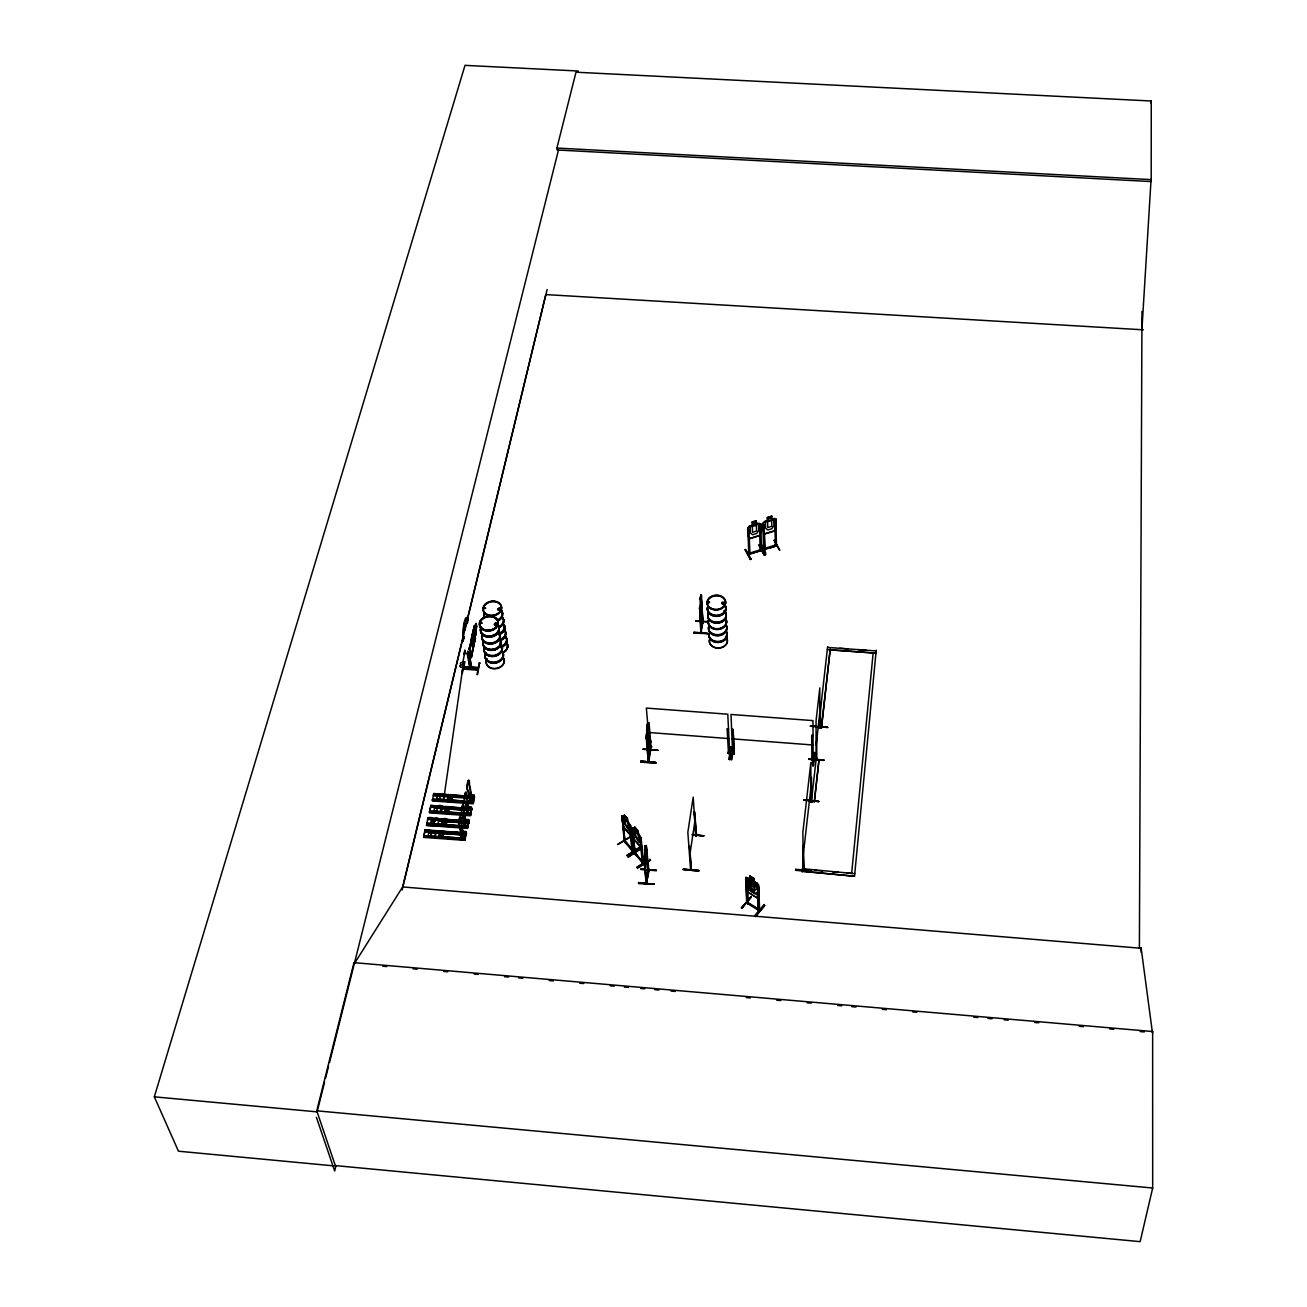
<?xml version="1.0" encoding="UTF-8"?>
<svg xmlns="http://www.w3.org/2000/svg" width="1307" height="1307" viewBox="0 0 1307 1307"><rect width="100%" height="100%" fill="white"/><g stroke="black" fill="none" stroke-linecap="round" stroke-linejoin="round"><path stroke-width="1.5" d="M433.695 794.901L472.235 797.891L469.474 784.576A5.179 0.997 -85.3 0 0 468.658 780.377A5.179 0.997 -85.3 0 0 467.383 786.34A5.179 0.997 -85.3 0 0 468.2 790.539L470.602 801.011L467.89 790.506A5.179 0.997 -85.3 0 1 467.056 786.324A5.179 0.997 -85.3 0 1 468.347 780.361A5.179 0.997 -85.3 0 1 469.164 784.559L470.896 795.048M473.118 795.979L473.967 798.561L473.477 795.996L472.856 797.956L472.366 796.927M473.477 795.996L473.559 800.488L472.693 796.96L472.137 797.874M638.568 882.617L654.235 884.251L638.519 883.63L638.584 882.486M655.885 763.255L640.887 762.079L640.936 761.017M640.871 762.177L655.983 762.585L640.936 761.05L655.951 762.7M1151.206 179.631L1151.255 100.998L575.995 72.212L556.896 148.067L557.109 149.978L1150.944 181.559L1151.206 179.631L556.896 148.067M468.461 823.051L467.596 820.469L467.677 824.978L467.743 821.776M827.38 649.644L875.984 653.157M819.799 727.051C847.54 728.44 792.483 724.633 816.271 726.741M827.625 647.422L876.196 650.935M648.223 869.612C647.341 875.445 650.625 864.581 646.164 883.581L643.992 858.944L647.047 882.241L646.197 882.372L643.992 858.944M646.41 882.094L648.027 871.181M654.203 884.284L638.617 882.928L654.235 884.251M700.307 614.584L700.813 616.61L702.055 603.654M1141.975 311.425L1139.394 948.114L1141.174 948.278L1152.415 1032.628L1152.643 1031.533L353.968 962.638L316.768 1110.819L335.474 1166.04L178.455 1151.206L154.324 1096.834L465.014 65.35L578.298 71.019M1141.158 952.346L1141.174 948.081L1139.394 947.934M465.782 834.993L465.259 832.461L464.475 834.405L465.357 836.97L464.622 833.441L462.956 833.915L460.865 821.025A5.244 1.013 -85.1 0 0 460.015 816.859A5.244 1.013 -85.1 0 0 458.692 822.969A5.244 1.013 -85.1 0 0 459.541 827.135L462.041 837.493L462.809 833.425M693.854 633.176L708.329 633.601L693.919 632.082L693.854 633.192M693.919 632.588L708.296 633.552M465.733 821.237L464.737 825.518L462.286 815.127A5.228 1.013 -85.2 0 1 461.436 810.944A5.228 1.013 -85.2 0 1 462.743 804.883A5.228 1.013 -85.2 0 1 463.577 809.066C466.583 826.138 464.606 820.437 467.334 822.397M467.726 822.397L468.037 821.727M468.805 808.723L466.762 796.518A5.195 0.997 -85.3 0 0 465.929 792.336A5.195 0.997 -85.3 0 0 464.638 798.332A5.195 0.997 -85.3 0 0 465.472 802.514L467.906 812.97C468.805 806.043 469.115 811.01 466.436 796.502A5.195 0.997 -85.3 0 0 465.619 792.303A5.195 0.997 -85.3 0 0 464.328 798.316A5.195 0.997 -85.3 0 0 465.161 802.498L467.579 812.938L468.184 810.111M470.422 807.906L470.879 812.431L470.161 809L469.442 809.817L468.69 808.804M473.444 797.842L472.954 796.813L473.052 797.662M462.907 834.421L462.956 834.144M468.184 809L468.135 809.229M808.87 759.367L823.982 760.445M851.723 872.684L873.158 652.945M467.759 652.52L469.997 666.047M464.753 833.311L464.737 834.274M465.08 834.225L465.504 833.703M465.259 834.438L465.21 833.311M469.164 821.025L468.772 822.495M470.651 810.046L470.226 808.772L470.569 809.932M470.994 797.727L471.386 796.862L470.602 801.011M471.026 809.164L470.095 809.899L470.781 807.938M471.272 797.188L471.272 796.731M471.794 809.425L450.376 807.938M469.948 795.359L474.196 795.162L474.261 798.152L452.108 795.832M854.517 876.245L802.171 871.279L854.517 876.245L876.229 650.183M854.762 873.664L802.465 868.698L802.171 871.998M464.018 653.892L464.835 653.941M648.697 731.757L647.929 739.909L647.096 730.956M646.687 853.014L645.887 861.591L645.005 852.883L644.188 858.356L646.916 883.369M795.702 869.384L811.386 870.462M701.761 603.18L701.058 610.892L700.454 598.573M471.386 657.503L470.487 656.588L470.781 657.519L475.356 637.832L471.386 657.503L475.356 637.832M423.893 836.431L464.998 839.748L423.631 836.251L425.085 829.814L460.603 832.526M423.991 836.006L465.406 838.212M425.02 831.334L425.085 829.814M426.539 825.403L467.841 827.364L467.628 828.393L426.523 825.452L427.928 817.921C438.188 814.065 426.164 834.993 432.078 818.215M426.801 824.211L427.03 823.198L464.067 826.122M468.723 822.381L427.863 819.309L427.683 820.175M429.84 811.533L430.019 810.716L429.513 812.889L470.471 815.78L471.517 807.072L467.367 806.778L471.419 807.579L471.566 810.079M430.624 807.791L431.13 805.569L467.971 808.445M474.49 796.682L473.15 803.821L432.356 800.962L433.744 793.529L470.585 796.306M463.724 801.91L432.323 799.819L473.33 803.004L432.421 800.358L432.666 798.904L463.887 801.093M433.744 793.529L433.467 795.898L470.161 798.332M433.777 794.542L433.957 793.741M465.161 839.339L464.949 840.368L423.664 837.411L425.314 829.961L431.032 830.778M465.292 838.359L465.243 838.963M428.729 832.51L466.011 835.157L466.485 832.902L464.949 839.519C466.093 836.366 458.708 835.843 460.75 839.208L461.812 831.252L466.011 831.546L466.305 833.065L425.151 830.288M467.939 827.004L467.955 826.53M439.364 821.139L468.707 823.214L469.001 821.842M429.578 812.202L470.52 815.176L470.945 813.542L429.823 810.814M450.311 808.167L471.729 809.719L471.549 810.536M473.363 802.825L473.461 801.763M473.477 801.992L467.808 801.191M474.229 798.626L474.229 797.923M465.227 833.67L465.145 833.376M648.991 759.922L648.746 762.063L646.328 736.004L647.471 723.947L650.51 751.166L650.118 748.911M647.39 725.369L647.063 728.783L648.19 724.356L646.295 736.102M647.177 857.376L647.128 852.997L645.495 867.636L644.384 858.258L646.164 845.711L645.511 848.782L645.233 845.613L645.527 848.537M702.349 622.965L701.565 595.453L699.784 606.562L701.385 633.094L701.614 632M468.331 809.85L468.363 809.49M500.336 643.779L500.009 642.913M683.153 869.253L698.739 870.429L698.722 871.279L683.153 869.204L698.739 870.446M683.185 869.71L698.755 870.838M1141.91 329.74L1150.944 181.559M495.239 624.664L496.48 624.583L496.056 623.276M496.399 624.648L496.611 623.602M497.036 623.962L496.823 624.877M498.147 608.882L499.029 609.961M498.294 609.389L498.359 608.507M499.928 609.193L498.882 608.654M500.124 608.817L499.682 609.797M500.418 608.719L500.271 609.895M494.683 623.847L495.337 624.893M494.83 624.37L494.994 623.521M484.096 608.016L484.603 607.559M485.207 607.82L485.616 608.294M480.47 623.292L481.956 622.785L480.617 623.602M480.764 622.9L481.94 623.292M465.063 834.552L464.769 833.441M474.474 797.613L452.059 795.963M827.609 727.558L819.734 726.186L820.388 726.757M816.712 734.991L816.793 759.612L816.254 758.272M820.355 702.937L820.535 727.166M816.859 758.959L816.091 759.53L816.826 758.158M816.058 759.89L816.074 720.598L819.816 687.907L819.701 727.623L820.437 727.117M812.693 726.104L816.434 726.414M640.969 761.54L655.983 762.585M803.723 800.243L819.032 801.599L803.789 799.77M811.68 802.204L811.614 800.325M811.663 735.416L813.052 735.514L811.663 735.416L811.908 759.988C812.905 755.152 813.444 763.239 811.647 758.55M803.936 870.07L803.152 845.547L803.821 870.348M803.576 846.789L803.707 845.58M811.598 758.975L813.068 759.988L813.019 758.583M811.484 777.387L811.598 802.204M812.644 765.918C818.525 736.364 809.392 764.268 813.493 765.967L814.784 753.633L813.951 753.11M803.217 870.021L804.05 868.077L803.282 869.318M803.282 870.168L803.152 845.547M803.838 870.201L804.001 868.207M803.282 870.299L802.874 832.2L810.846 762.569L810.961 802.416L811.598 801.354M811.565 802.302L811.68 800.472M816.156 745.006L819.848 712.446M821.433 728.015L830.223 649.089L821.433 728.015L818.525 727.803L819.195 721.039M820.11 713.034L827.641 646.671M816.205 759.514L818.999 760.119L814.343 801.73L811.369 801.501L816.172 759.024M814.343 801.73L818.999 759.383M803.135 856.003L811.01 786.765M466.06 834.552L434.921 831.53M434.953 831.056L466.354 833.18M468.723 823.165L439.413 821.008M470.667 814.915C471.827 812.66 464.426 810.814 466.305 814.653L467.318 809.899M471.827 808.837L468.886 808.592M473.444 802.547L467.628 802.057M471.206 796.731L471.255 797.678M424.84 832.085L466.223 834.144L444.641 832.608M426.572 824.848L464.001 826.841M427.928 817.921L468.821 821.335L467.677 826.743L463.511 826.449L463.266 825.223L467.432 825.534L467.677 826.743M427.944 819.015L428.141 818.068L469.148 821.106L467.645 827.543L426.719 824.619M477.823 670.115L463.413 669.151M477.921 669.592L463.462 668.155M468.249 652.765L468.167 653.663L467.873 651.343L470.259 668.988L467.873 651.343M692.22 835.01L703.918 835.908L692.334 834.536M1150.993 102.943L1151.255 100.998M733.505 747.457L731.871 759.694L731.021 759.645L732.672 747.375M731.054 759.596L733.145 748.748M811.761 759.857L813.117 759.955L812.97 720.614L730.989 714.455L732.688 753.845L734.387 753.469M733.015 729.878L731.708 729.355L733.08 729.437L734.191 753.404M732.77 752.407C731.708 753.845 734.583 755.005 734.354 752.848M696.484 834.618L695.732 835.957L693.2 797.139L687.841 832.298L690.602 870.233L691.436 868.894M690.586 869.286L690.537 869.384M691.354 870.184L689.492 846.871M695.945 835.287L695.879 834.438M695.847 836.006L694.246 811.778L696.615 835.418M729.633 752.685C728.718 753.42 729.322 750.855 728.473 753.518L727.166 729.012L728.538 729.11L727.166 729.012M729.045 759.481L730.662 746.738L731.528 747.294L729.878 759.547L729.012 758.991L729.878 759.514M729.257 759.432L730.793 747.114M819.048 801.403L803.707 799.982M463.103 665.704L443.432 800.897L444.821 794.607M689.655 856.069L694.916 821.106M470.079 647.488C469.033 647.717 469.719 650.657 469.376 648.06M470.095 648.174L469.965 647.406M470.618 656.604C473.248 657.846 467.334 638.437 470.781 655.706M775.525 546.114L775.018 544.856L776.472 544.464M759.498 910.195L746.951 902.516L745.807 877.324L757.21 883.287L758.599 885.166L759.645 910.26L758.321 908.594L758.093 910.064M757.848 909.002L759.171 910.636L758.648 887.077L757.472 886.358L758.044 910.113M657.927 750.332L642.995 749.254M701.026 630.938L701.075 631.82M702.382 622.05L703.101 621.005L700.895 632.947L702.3 622.083L703.182 622.034L700.879 594.995L700.127 598.688L700.879 594.995M776.276 544.48C777.763 548.123 758.011 549.005 765.036 548.695M748.241 903.3L747.081 880.019L745.921 879.301L746.656 903.088C750.349 904.836 745.219 900.719 746.624 902.892L759.171 910.636M651.392 746.248C653.01 748.454 647.439 747.245 651.245 747.522L651.392 746.248L649.726 746.134M695.847 620.727L708.378 621.626M640.855 869.465L656.49 870.233L640.953 868.975M700.503 599.603L700.862 597.381M699.392 608.441L700.062 607.461L700.764 632.947M701.124 599.325L700.911 608.458L701.467 605.01M700.666 616.594L702.202 607.935M760.674 523.813L761.573 550.508L761.589 549.528L760.429 549.953C758.893 552.224 761.965 547.078 761.099 550.051M648.68 753.175L650.674 740.628M648.795 753.306L650.755 741.118L649.938 741.069L647.962 753.257L648.664 752.816M648.876 735.906L650.183 749.908L648.158 761.997L650.2 749.777M650.674 749.205L648.762 761.932L646.491 736.021M649.693 746.624L651.098 746.166M650.755 750.071L650.004 751.002M645.985 737.965L646.687 736.887L648.109 761.769M647.766 727.002L648.484 725.94L647.586 726.953M649.105 723.081L647.668 723.408L649.105 723.081L651.082 747.571L651.115 746.705M647.52 862.653L648.305 870.446L646.132 883.303M648.876 870.364L646.622 882.78M761.458 550.508L748.323 554.184L749.695 552.796L749.973 554.07L748.944 529.319L747.571 529.351L748.944 529.319M644.498 849.991L645.233 845.613L644.972 852.932L644.678 850.007M645.315 847.083L644.988 850.694L644.874 849.713M644.547 858.977L643.796 860.153M646.312 848.325L645.952 847.083M646.769 738.929L648.844 726.823M647.537 745.791L649.318 732.002L647.749 745.807L647.079 743.944L647.717 745.594M647.063 731.005L647.308 723.947L647.569 727.182M471.5 796.813L471.157 797.94L471.173 797.09M465.259 832.461L464.704 834.536M467.432 822.315L467.955 820.502M466.142 833.262L466.011 831.546M464.998 836.937L464.9 832.428M467.432 825.534L467.645 827.543M467.677 824.978L467.596 820.469M468.69 819.62L464.41 819.816L468.69 819.62L468.821 821.335M470.52 812.415L470.928 810.471M470.014 797.973L469.017 802.694C466.991 799.329 474.327 799.851 473.167 802.988M473.199 800.472L473.608 798.544M471.566 796.682L474.327 796.878L474.196 795.162M463.266 825.223L463.462 827.233L464.524 819.326M463.511 826.449L464.41 819.816M472.971 800.979L473.199 802.188L469.05 801.91L469.817 798.365M470.291 800.995L470.879 798.185M446.88 819.277C441.047 836.055 452.957 815.111 442.714 818.983L441.374 825.681L442.714 818.983M444.249 812.807L445.638 806.468L449.788 806.762L448.399 813.101M434.855 818.411C432.927 835.728 431.637 812.872 439.087 819.015M441.962 806.19C436.13 822.838 448.023 802.057 437.812 805.896L436.407 812.235M439.021 818.705L437.6 825.109M477.006 674.575L479.408 662.665M477.545 674.608L479.571 663.057M470.651 814.964L429.546 812.055L430.918 805.422L435.051 805.716L433.63 812.039M469.066 652.912L471.402 668.906L470.03 668.841L467.171 653.598L468.772 653.696L471.419 669.021L468.723 653.712M429.546 812.055L430.918 805.422M471.288 656.735L471.353 655.411M464.491 653.239C465.194 644.988 464.508 658.238 464.099 653.206M464.344 654.611L464.737 650.347M462.629 663.678L465.145 650.38M464.933 661.652L462.27 673.53M464.279 662.045L461.616 673.562M467.449 652.307L467.203 653.843L468.87 653.712M467.775 653.631L468.282 651.36M469.164 649.285L473.918 629.68L469.916 649.383M469.311 649.383L473.428 629.647M469.817 648.599L473.918 629.68M468.461 652.389L468.527 653.941M1152.643 1031.533L1152.676 1188.014L1140.145 1241.65L335.327 1165.599M473.591 644.286L476.287 632.114L472.579 647.014M472.023 635.463L474.555 625.35L472.186 635.48M475.225 627.278C477.741 616.381 475.977 639.989 473.216 641.296L473.167 633.993L476.271 623.57M475.732 630.088L476.81 626.363M335.964 1165.664L334.69 1171.023L316.425 1117.387M353.968 962.638L354.295 963.749L402.654 886.93L545.738 294.581L1143.347 329.821M402.148 889.953L463.397 636.313M464.835 630.366L547.143 289.533M324.544 1082.245L317.111 1111.865L154.324 1096.834M325.541 1078.291L328.514 1066.447M329.511 1062.493L558.465 150.06M656.375 870.772L640.789 869.22M657.944 750.136L643.011 749.025M695.765 621.168L708.296 622.034M643.011 861.64C642.685 861.901 643.779 863.78 642.864 862.457L640.446 839.029L643.109 863.747L643.714 862.587M642.407 862.783L639.597 836.251L637.653 830.713L634.826 827.168L637.8 830.615L638.094 833.556L641.182 838.065L641.214 847.769L634.303 839.682L632.996 835.614L634.45 839.584L641.214 847.769M634.32 852.474L643.681 863.404L641.083 837.983M630.889 835.679L624.174 827.56L622.72 823.59L624.027 827.658L630.889 835.679L631.526 833.637M631.036 835.598L630.546 825.942L633.552 851.38L632.196 850.824M632.604 849.55L633.454 850.53M633.34 850.432L625.596 841.61M633.438 851.282L624.223 840.597M634.418 852.572L635.316 853.634L634.777 852.197M724.47 602.837L722.706 604.422L722.608 602.462M722.902 603.703L722.297 602.805M624.305 841.496L622.132 817.643L625.203 842.492L624.746 840.319M648.305 870.446L648.811 869.694M648.713 870.854L648.664 870.723M709.489 602.56L708.77 601.694L708.508 602.592M648.027 760.903L648.975 760.707M708.002 602.347L708.541 601.677L708.688 602.658M708.427 602.935L709.489 602.086L708.296 601.873M641.133 847.589L641.737 845.825M803.315 868.256L803.315 869.106M466.289 833.899L436.848 831.807M466.011 835.157L428.761 832.363M430.657 806.958L471.713 809.801M472.562 647.21L473.755 644.302M645.691 848.782L646.148 847.573L648.631 871.818M760.919 532.031L759.579 535.445L749.614 538.549M496.578 624.207L495.369 623.423M776.113 527.293L774.757 530.707L764.824 533.795M498.228 608.686L499.258 609.944L499.699 608.392M499.813 608.523L498.375 609.029L498.98 609.634M499.977 609.503L500.532 608.801M494.307 624.125L495.288 624.583M484.472 608.817L485.518 608.18L484.554 607.657M478.264 668.04L463.887 667.027M648.207 870.576L648.125 869.743M467.073 821.548L466.926 822.413L466.844 821.433M464.034 833.49L463.903 834.34L463.871 833.458M775.149 544.872L775.541 546.163L774.61 520.938M776.489 544.888L776.456 545.885L775.933 519.059L764.464 521.607L763.059 523.045M776.505 545.787L763.664 549.822L762.847 524.597L764.04 524.221L764.84 549.528L764.268 531.851M472.595 797.041L472.464 797.891M469.246 808.935L469.115 809.785L469.082 808.919M764.987 548.532L763.647 548.94M749.777 553.269L748.535 553.678M691.403 870.266L689.573 846.266M745.121 549.643L750.267 559.527L750.986 558.792L750.283 559.478M760.249 544.856C761.556 542.095 767.307 554.495 765.396 554.772L761.115 546.489M760.805 544.66L765.461 554.691M632.033 850.628L629.206 824.129L627.638 821.433M634.418 853.308L643.224 863.682M757.472 894.903L758.648 892.91M475.47 631.673L474.327 633.356C477.447 615.728 470.128 643.632 473.918 634.973L473.51 641.214L475.405 631.542M624.092 840.564L625.024 841.528M757.799 898.17L759.073 896.063M746.297 888.597L747.882 892.322L757.913 898.334L759.22 896.161L758.942 888.466L757.537 886.62L758.697 888.531M820.388 727.623L820.388 726.169M646.164 845.874L647.275 853.144M722.542 603.818L722.526 602.674L722.314 603.605M723.915 602.625L723.375 603.834M723.588 604.014L724.111 602.952M500.026 644.335L500.156 643.142M496.921 624.485L495.124 625.105M650.51 750.283L650.445 750.545M757.913 898.334L747.996 892.191L746.542 888.548M745.954 880.885L747.522 880.64L756.655 886.375M734.273 753.959L733.08 729.437M757.864 909.247C760.282 907.042 758.746 912.482 759.285 909.884M764.334 905.032L754.743 915.619L755.479 916.534L764.856 905.359L755.462 916.468M764.138 904.509L754.94 916.142M741.935 908.153L751.329 896.635L741.935 908.153L741.232 907.712L751.345 897.108M747.081 880.019L747.588 903.578C748.47 902.843 746.803 900.588 746.82 902.434M758.779 893.008L757.586 895.05L747.62 888.94L746.036 885.198M754.172 878.598L749.793 876.115L754.172 878.598L754.188 881.637L756.328 883.793L756.524 889.185L754.498 890.181L750.528 887.747L748.307 884.153M758.354 885.231L757.21 883.287M749.189 526.345L747.767 527.799L748.829 554.544L748.29 553.286M747.963 527.897L749.238 526.443M741.837 907.989L751.166 896.945M648.027 724.486L649.252 732.116M749.172 888.842L750.512 889.838M430.722 807.056L446.422 807.938M811.647 759.416L811.974 758.436M722.101 602.739L723.768 602.331M724.127 604.226L724.552 603.099M732.672 752.489L734.338 752.603M732.704 753.355L734.028 752.522M496.431 624.387L495.516 624.615M500.189 609.748L497.902 609.585M649.906 859.156L650.461 860.235L637.604 868.24L637.064 867.178L645.086 862.163L637.081 867.194M650.412 860.12L637.163 867.603M639.629 847.132L626.87 855.562L640.185 848.178L639.695 847.246M639.809 847.704L626.984 855.644L640.136 848.08M640.593 848.619L628.128 856.984M640.969 848.7L628.226 857.163M635.79 853.602L643.24 862.947M630.775 836.741L617.558 844.567L630.382 836.676M641.182 838.065L633.078 827.952L634.99 830.19M640.822 840.27L640.446 839.029M630.431 828.132L630.072 826.923L633.062 851.723L632.882 850.775M634.467 853.618L632.441 829.684L635.398 854.468L635.153 853.52M633.258 830.631L631.984 829.961M745.66 549.43L750.904 558.857M750.822 559.298L745.121 549.659M622.933 818.574L621.675 817.921M624.648 818.117L622.753 815.895L630.775 825.942L627.719 821.45L627.409 818.509L624.468 815.078L624.746 818.329M627.719 821.45L627.311 818.492L624.321 815.16M811.092 801.142L810.846 802.335M650.527 751.035L648.37 723.98M702.431 622.933L703.15 621.887M701.402 632.98L699.98 606.481M776.603 544.888L775.263 545.297M469.393 647.341L470.765 657.421M629.811 829.586L628.602 830.206L624.142 822.969L623.537 817.512L624.893 818.231L624.468 815.078M474.408 625.498L476.254 632.196M756.753 892.616L754.694 893.612L750.708 891.227L748.47 887.649L748.078 878.745L750.169 879.088L750.038 876.18M640.152 841.692L638.927 842.28L634.45 835.026L633.879 829.569L635.251 830.321L634.826 827.168M494.896 623.374L495.974 623.112M498.359 608.409L499.437 608.163M764.301 555.05L758.91 544.823L764.84 554.903L760.511 546.718M779.871 550.165L774.022 540.101L779.201 549.92M749.761 553.09L759.955 549.888L760.462 550.835M764.856 548.352L775.018 545.166M761.475 550.459L748.813 554.495M756.198 521.036L756.361 524.238L758.566 524.597L758.746 530.348L756.655 533.485L752.603 534.743L750.349 532.962L750.153 527.211L752.293 525.496L751.982 522.228C758.272 518.765 754.874 525.365 760.886 523.829L760.984 532.129M767.356 517.588L771.702 516.232L767.356 517.588L767.438 520.692L764.464 521.607M756.394 520.987L751.982 522.228M771.767 519.336L774.577 518.471M759.318 523.208L749.172 526.362L752.146 525.447M760.151 550.868L759.547 526.035L760.56 525.316M764.236 524.564L762.847 524.597M774.79 521.281L775.786 520.562M696.386 835.99L694.785 811.81M722.902 602.772L724.062 603.099M723.768 604.21L722.019 603.703M495.647 623.57L494.879 624.534M747.669 902.794L747.539 903.643M764.677 549.005L764.709 548.139M763.942 549.806L763.402 548.548M812.954 759.138L811.794 759.04M746.101 881L747.588 880.771M759.04 545.215L764.121 555.181M624.681 841.054L632.457 849.681M624.844 841.169L621.838 815.731L622.949 815.96L621.936 815.878M632.898 851.609L624.321 841.447M635.022 853.144L642.717 861.738M475.503 638.666L474.866 637.8M467.498 652.569L469.115 652.667M480.159 663.106L479.293 662.616M478.395 667.583L463.773 666.75L478.182 667.681M477.921 669.527L463.479 668.04M701.156 597.413L702.954 623.129M471.337 795.457L474.098 795.653M433.777 793.839L470.569 796.437M437.878 794.362L470.438 796.649M437.845 794.836L448.023 795.538L437.812 794.966M433.499 795.064L474.408 797.809M436.734 799.018L448.383 799.884M452.271 800.096L463.92 800.979M467.628 801.354L473.591 801.779M436.554 799.868L463.74 801.779M430.934 805.733L471.811 808.592M430.902 806.566L446.52 807.53M434.577 807.465L467.677 809.801M434.561 807.938L467.661 810.275L434.528 808.069M466.011 813.134L470.177 813.428M433.744 811.337L466.909 813.542M433.695 811.941L466.86 814.147M429.48 811.745L466.779 814.506M700.47 601.775L700.16 598.671M839.78 648.305L847.867 648.893M857.996 649.612L866.084 650.2M829.406 649.791L873.958 653.01M651.278 747.049L650.02 746.967L651.474 747.114M811.81 759.416L813.33 759.53M460.865 821.025L463.266 833.212L462.351 837.509L459.868 827.151A5.244 1.013 -85.1 0 1 459.018 822.985A5.244 1.013 -85.1 0 1 460.325 816.875A5.244 1.013 -85.1 0 1 461.175 821.057M431.833 819.358L465.08 821.564M431.767 819.587L464.998 821.989M431.604 819.979L435.525 820.257M439.43 820.535L443.334 820.812M447.255 821.09L464.835 822.348M435.492 820.731L431.588 820.453L435.476 820.861M426.834 823.377L467.939 826.285M430.755 824.358L464.018 826.727M465.896 832.053L461.714 831.758L461.959 832.967M427.079 830.974L431 831.252M429.006 831.252L432.944 831.53M428.941 831.481L440.72 832.379M427.944 835.827L461.371 838.081M461.322 838.686L427.879 836.856L429.333 830.419M423.631 836.251L461.224 839.061M818.525 727.051L821.433 727.28M809.343 871.508L795.636 870.348L795.702 869.253M648.615 732.492L729.012 738.602M732.165 738.847L813.101 745.006M692.367 834.846L703.918 835.761M811.369 800.766L814.343 800.995M806.484 869.743L802.465 868.698M814.539 870.397L822.577 871.05M832.641 871.867L838.669 872.357M846.724 873.011L852.752 873.501M402.654 886.93L1141.174 948.278M382.722 966.2L386.774 966.543M413.175 968.83L417.243 969.173M443.645 971.46L447.713 971.804M474.114 974.091L478.166 974.434M504.567 976.721L508.635 977.064M518.781 977.946L522.849 978.289M549.25 980.577L553.318 980.92M579.72 983.207L583.772 983.55M610.173 985.821L614.241 986.181M624.387 987.063L628.455 987.406M640.642 988.451L644.694 988.811M654.856 989.677L658.924 990.036M671.095 991.082L675.164 991.441M746.248 997.568L750.3 997.927M776.701 1000.198L780.769 1000.558M807.171 1002.828L811.239 1003.188M837.64 1005.459L841.692 1005.818M851.854 1006.684L855.905 1007.043M882.307 1009.314L886.375 1009.674M912.776 1011.945L916.844 1012.304M973.699 1017.205L977.767 1017.549M987.912 1018.431L991.98 1018.774M1004.168 1019.836L1008.22 1020.179M1034.621 1022.466L1038.689 1022.809M1079.304 1026.322L1083.372 1026.665M1109.774 1028.952L1113.825 1029.295M1140.227 1031.582L1144.295 1031.926M316.768 1110.819L1152.676 1188.014M748.241 882.29L750.349 882.601L750.234 879.709M499.29 608.278L500.107 608.359M496.137 623.39L495.876 623.357A9.443 7.238 -9.8 0 1 497.918 632.457A9.443 7.238 -9.8 0 1 486.531 636.395A9.443 7.238 -9.8 0 1 480.584 628.651M732.655 753.78L732.9 753.061M633.274 828.017L632.147 827.772L634.957 853.144M632.261 827.935L633.127 828.099M774.463 518.471L776.146 519.075L776.178 527.391L774.904 530.871L764.709 533.942L763.435 531.246M469.654 648.501L471.272 657.454M754.4 885.966L750.381 883.565L750.61 888.94L754.613 891.325L754.237 882.111M747.212 877.471L750.055 879.203L749.891 876M757.031 883.467L754.041 881.637L754.041 878.614M754.188 882.486L750.202 880.052L750.43 885.443L754.4 887.878M745.594 879.693L746.754 880.412M757.129 886.75L758.305 887.469M748.208 902.712L758.191 908.855M625.007 842.443L622.067 815.797M635.153 854.304L632.392 827.837M643.06 863.6L642.913 862.8M498.261 610.173L497.836 609.34M494.781 625.154L494.373 624.305M754.351 885.002L756.541 887.241M696.566 834.634L695.683 835.108M728.375 753.502L728.179 752.146M724.552 602.903L723.833 602.429L724.127 603.279M748.208 536.001L749.663 538.664M763.288 531.295L763.206 523.029M761.131 532.112L759.726 535.625L749.515 538.68L748.061 536.05L747.914 527.799M749.94 553.433L749.973 554.07M746.281 885.149L747.816 888.793M645.005 865.953L645.658 867.636M438.515 837.33L440.002 831.187M442.697 837.64L444.184 831.497M439.234 800.309L440.688 794.329M460.538 837.199L460.799 838.408L464.982 838.718L464.737 837.509M466.109 812.644L466.354 813.853L470.52 814.147L470.275 812.938M700.47 614.6L700.83 616.414M468.821 800.685L469.05 801.91M469.066 652.422L471.794 668.024M471.5 640.12L472.726 647.03M471.337 640.103L472.709 647.226M476.124 623.325L476.532 626.494M475.911 625.922L476.238 627.736M630.072 826.923L632.768 850.465M632.425 849.436L632.523 850.285M634.679 827.249L635.104 830.402M646.344 854.124L648.092 871.785M646.328 845.384L648.844 870.495M646.344 850.971L647.128 858.764M646.164 736.838L648.256 760.903M648.207 729.208L646.344 708.084L727.787 714.21L729.682 753.551L728.326 753.453L728.522 752.048M648.697 737.001L649.987 751.133M700.732 594.995L702.463 623.096M699.555 607.412L700.977 632.049M745.938 877.454L746.444 888.678M750.202 882.421L750.087 879.529L754.384 882.094L754.498 884.986M758.468 885.117L758.501 889.07M757.472 886.358L757.619 890.23M757.75 894.086L758.338 909.541M767.503 517.637L767.585 520.741L765.428 522.457L765.592 528.208L767.83 530.005L771.865 528.747L773.956 525.61L773.826 519.843L771.636 519.483L771.636 516.118M771.506 516.281L771.571 519.385M724.274 611.578A9.182 7.123 -3.1 0 1 723.915 620.743A9.182 7.123 -3.1 0 1 712.217 622.295A9.182 7.123 -3.1 0 1 708.557 613.669M724.356 611.104A9.312 7.221 -3.1 0 1 723.98 620.4A9.312 7.221 -3.1 0 1 712.135 621.985A9.312 7.221 -3.1 0 1 708.41 613.228M725.793 618.848A9.165 7.123 -3.1 0 1 717.478 628.977A9.165 7.123 -3.1 0 1 708.868 619.371M725.777 618.619A9.182 7.123 -3.1 0 1 717.478 628.749A9.182 7.123 -3.1 0 1 708.851 619.142M725.254 605.827A9.345 7.221 -3.1 0 1 716.791 616.103A9.345 7.221 -3.1 0 1 708.018 606.35M722.265 602.968A9.345 7.221 -3.1 0 1 724.013 604.242M724.209 610.418A9.182 7.123 -3.1 0 1 723.849 619.583A9.182 7.123 -3.1 0 1 712.152 621.152A9.182 7.123 -3.1 0 1 708.492 612.509M725.156 606.268A9.214 7.123 -3.1 0 1 718.017 616.3A9.214 7.123 -3.1 0 1 707.561 608.605M724.339 610.761A9.312 7.221 -3.1 0 1 723.964 620.057A9.312 7.221 -3.1 0 1 712.119 621.626A9.312 7.221 -3.1 0 1 708.394 612.869M725.238 605.468A9.345 7.221 -3.1 0 1 716.775 615.744A9.345 7.221 -3.1 0 1 708.002 606.007M722.248 602.609A9.345 7.221 -3.1 0 1 723.996 603.883M722.15 602.282A9.214 7.123 -3.1 0 1 724.862 611.153A9.214 7.123 -3.1 0 1 713.965 614.993A9.214 7.123 -3.1 0 1 707.495 607.445M726.447 632.474A9.1 7.09 -3.1 0 1 720.549 642.243A9.1 7.09 -3.1 0 1 709.097 636.64M726.529 632.033A9.214 7.189 -3.1 0 1 719.389 642.162A9.214 7.189 -3.1 0 1 708.917 634.385M725.516 636.509A9.084 7.107 -3.1 0 1 725.156 645.658A9.084 7.107 -3.1 0 1 713.606 647.194A9.084 7.107 -3.1 0 1 709.962 638.584M725.499 636.28A9.084 7.107 -3.1 0 1 725.156 645.413A9.084 7.107 -3.1 0 1 713.589 646.965A9.084 7.107 -3.1 0 1 709.962 638.355M725.793 619.485A9.133 7.09 -3.1 0 1 717.51 629.582A9.133 7.09 -3.1 0 1 708.933 620.008M725.81 619.126A9.165 7.123 -3.1 0 1 717.494 629.239A9.165 7.123 -3.1 0 1 708.884 619.632M726.202 625.301A9.247 7.205 -3.1 0 1 717.821 635.529A9.247 7.205 -3.1 0 1 709.146 625.824M726.382 631.346A9.1 7.09 -3.1 0 1 719.324 641.329A9.1 7.09 -3.1 0 1 708.998 633.666M726.104 625.726A9.133 7.107 -3.1 0 1 717.853 635.823A9.133 7.107 -3.1 0 1 709.276 626.249M726.512 631.689A9.231 7.189 -3.1 0 1 719.373 641.819A9.231 7.189 -3.1 0 1 708.9 634.042M726.186 624.942A9.247 7.205 -3.1 0 1 717.804 635.186A9.247 7.205 -3.1 0 1 709.113 625.465M726.055 624.599A9.133 7.107 -3.1 0 1 717.788 634.696A9.133 7.107 -3.1 0 1 709.211 625.105M460.75 664.038A1.862 1.111 12.2 0 1 461.126 662.535A1.862 1.111 12.2 0 1 463.691 663.123A1.862 1.111 12.2 0 1 463.315 664.626M502.084 617.394A9.231 7.058 -9.6 0 1 499.78 627.442M504.11 624.664A9.214 7.074 -9.7 0 1 498.588 634.14A9.165 7.025 -9.7 0 0 504.061 624.681M502.133 616.937A9.361 7.156 -9.6 0 1 499.797 627.131M502.068 616.594A9.361 7.156 -9.6 0 1 499.731 626.772M502.999 617.819A9.231 7.058 -9.6 0 1 499.601 626.298M502.476 615.76A9.263 7.074 -9.6 0 1 498.67 620.613M500.989 610.549A9.263 7.074 -9.6 0 1 502.591 613.898M501.022 610.091A9.394 7.172 -9.6 0 1 498.67 620.286M484.554 617.754A9.394 7.172 -9.6 0 1 484.178 614.061M500.973 609.732A9.394 7.172 -9.6 0 1 498.62 619.926M484.505 617.394A9.394 7.172 -9.6 0 1 484.113 613.702M500.793 609.405A9.263 7.074 -9.6 0 1 498.473 619.453M484.554 616.953A9.263 7.074 -9.6 0 1 484.178 613.31M504.159 624.926A9.214 7.074 -9.7 0 1 498.637 634.401M505.205 631.51A9.165 7.041 -9.7 0 1 499.715 640.969M503.93 628.814A9.165 7.041 -9.7 0 1 499.519 639.842M505.188 636.656A9.133 7.041 -9.7 0 1 500.81 647.668M505.237 636.199A9.263 7.139 -9.7 0 1 500.793 647.357M505.172 635.856A9.263 7.139 -9.7 0 1 500.728 647.014M504.159 629.484A9.296 7.139 -9.7 0 1 499.682 640.659M504.094 629.141A9.296 7.139 -9.7 0 1 499.633 640.316M506.07 641.998A9.133 7.041 -9.8 0 1 503.799 652.03M506.07 642.243A9.084 7.025 -9.8 0 1 503.816 652.226A9.116 7.041 -9.8 0 0 506.103 642.26A9.084 7.025 -9.8 0 1 503.832 652.242M506.021 641.868A9.1 7.025 -9.8 0 1 503.767 651.866M505.008 635.529A9.133 7.041 -9.7 0 1 502.738 645.544M498.67 632.294A9.28 7.139 -9.9 0 1 493.033 643.796A9.28 7.139 -9.9 0 1 482.022 636.231M498.719 631.836A9.41 7.238 -9.9 0 1 492.984 643.485A9.41 7.238 -9.9 0 1 481.842 635.823M499.617 637.963A9.263 7.139 -9.9 0 1 493.981 649.481A9.263 7.139 -9.9 0 1 483.002 641.917M499.519 637.604A9.231 7.107 -9.9 0 1 493.915 649.073A9.231 7.107 -9.9 0 1 482.969 641.525M499.584 637.734A9.263 7.139 -9.9 0 1 493.948 649.236A9.263 7.139 -9.9 0 1 482.953 641.672M495.941 623.7A9.443 7.238 -9.8 0 1 497.526 633.372A9.443 7.238 -9.8 0 1 485.126 636.297A9.443 7.238 -9.8 0 1 481.417 627.148M498.49 631.15A9.28 7.139 -9.9 0 1 492.837 642.652A9.28 7.139 -9.9 0 1 481.826 635.088M495.925 624.191A9.312 7.139 -9.8 0 1 497.493 633.715A9.312 7.139 -9.8 0 1 485.256 636.607A9.312 7.139 -9.8 0 1 481.597 627.572M498.653 631.477A9.41 7.238 -9.9 0 1 492.919 643.142A9.41 7.238 -9.9 0 1 481.777 635.48M502.917 653.075A9.182 7.107 -10 0 1 495.075 663.188A9.182 7.107 -10 0 1 485.354 655.428M502.966 652.65A9.312 7.205 -10 0 1 493.801 662.992A9.312 7.205 -10 0 1 485.91 653.173M502.754 657.062A9.182 7.123 -10 0 1 501.676 666.325A9.182 7.123 -10 0 1 489.994 667.877A9.182 7.123 -10 0 1 487.037 659.169M502.672 656.702A9.149 7.09 -10 0 1 501.594 665.917A9.149 7.09 -10 0 1 489.945 667.469A9.149 7.09 -10 0 1 487.005 658.793M500.761 644.351A9.345 7.221 -10 0 1 495.092 655.983A9.345 7.221 -10 0 1 483.998 648.337M502.738 651.964A9.198 7.107 -10 0 1 493.687 662.159A9.198 7.107 -10 0 1 485.894 652.471M500.728 644.808A9.214 7.123 -10 0 1 497.379 655.493A9.214 7.123 -10 0 1 484.57 652.405M484.064 650.608A9.214 7.123 -10 0 1 484.194 648.729M502.917 652.307A9.312 7.205 -10 0 1 493.752 662.649A9.312 7.205 -10 0 1 485.845 652.83M500.712 644.008A9.345 7.221 -10 0 1 495.026 655.64A9.345 7.221 -10 0 1 483.933 647.994M501.643 645.266A9.231 7.123 -10 0 1 493.752 655.379A9.231 7.123 -10 0 1 483.998 647.602M808.902 758.959L824.014 760.151L808.902 758.959M795.702 869.71L803.527 870.446L795.702 869.776M464.148 636.64L463.054 641.361L463.43 639.727A12.547 2.5 -86 0 1 464.246 622.099A12.547 2.5 -86 0 1 467.906 620.27L468.282 618.668L467.138 623.619L467.498 622.018A10.472 2.091 -86 0 0 464.442 623.57A10.472 2.091 -86 0 0 463.773 638.273L464.148 636.64M472.007 635.398L471.288 640.169L472.007 635.398M645.789 849.762L645.658 859.271L645.789 849.762M647.831 728.195L647.7 737.524L647.831 728.195M465.962 821.27L465.063 825.55L462.596 815.143A5.228 1.013 -85.2 0 1 461.763 810.977A5.228 1.013 -85.2 0 1 463.054 804.916A5.228 1.013 -85.2 0 1 463.903 809.098L465.962 821.27M452.565 794.852L451.242 801.452L452.565 794.852M448.432 794.574L447.108 801.158L448.432 794.574M432.111 830.615L430.673 837.068L432.111 830.615M436.228 830.615L434.855 837.362L436.228 830.615M437.878 793.823L436.538 800.407L437.878 793.823M475.095 628.52L473.428 635.496L473.935 638.306L475.585 631.33L475.095 628.52M755.544 521.885L752.93 522.686L752.963 523.731L755.577 522.914L755.544 521.885M770.852 517.131L768.238 517.931L768.271 518.977L770.869 518.16L770.852 517.131M756.394 525.267L752.326 526.541L752.522 532.292L756.573 531.034L756.394 525.267M771.653 520.513L767.601 521.771L767.764 527.538L771.8 526.28L771.653 520.513M753.551 882.16L750.97 880.624L753.584 883.124L753.551 882.16M753.338 878.663L750.773 877.095L753.371 879.627L753.338 878.663M626.87 818.411L625.105 816.352L626.984 819.391L626.87 818.411M637.261 830.517L635.48 828.442L637.359 831.497L637.261 830.517M627.736 822.413L625.007 819.211L625.612 824.684L628.34 827.87L627.736 822.413M638.11 834.519L635.349 831.285L635.921 836.741L638.682 839.96L638.11 834.519M460.489 666.88A1.862 1.095 12.2 0 0 463.446 666.586A1.862 1.095 12.2 0 0 460.946 665.034A1.862 1.095 12.2 0 0 460.489 666.88M710.812 608.18A9.263 7.139 -3.1 0 0 725.532 602.968A9.263 7.139 -3.1 0 0 712.674 595.845A9.263 7.139 -3.1 0 0 710.812 608.18M710.861 608.735A9.231 7.107 -3.1 0 0 725.532 603.54A9.231 7.107 -3.1 0 0 712.723 596.449A9.231 7.107 -3.1 0 0 710.861 608.735M710.812 608.392A9.263 7.139 -3.1 0 0 725.548 603.164A9.263 7.139 -3.1 0 0 712.691 596.057A9.263 7.139 -3.1 0 0 710.812 608.392M488.328 614.943A9.312 7.09 -9.5 0 0 501.496 606.987A9.312 7.09 -9.5 0 0 487.005 602.723A9.312 7.09 -9.5 0 0 488.328 614.943M488.442 615.483A9.263 7.058 -9.5 0 0 501.561 607.559A9.263 7.058 -9.5 0 0 487.119 603.328A9.263 7.058 -9.5 0 0 488.442 615.483M498.522 633.732A9.182 7.041 -9.6 0 0 504.028 624.289A9.149 7.009 -9.6 0 1 498.506 633.699M488.377 615.14A9.312 7.09 -9.5 0 0 501.529 607.183A9.312 7.09 -9.5 0 0 487.037 602.935A9.312 7.09 -9.5 0 0 488.377 615.14M498.67 634.712A9.149 7.025 -9.7 0 0 504.159 625.285A9.182 7.041 -9.7 0 1 498.686 634.745M484.815 629.974A9.361 7.156 -9.8 0 0 498.049 621.952A9.361 7.156 -9.8 0 0 483.476 617.639A9.361 7.156 -9.8 0 0 484.815 629.974A9.296 7.123 -9.8 0 0 498 621.936A9.296 7.123 -9.8 0 0 483.508 617.656A9.361 7.156 -9.8 0 0 484.848 630.186A9.361 7.156 -9.8 0 0 498.081 622.148A9.361 7.156 -9.8 0 0 483.525 617.852A9.296 7.123 -9.8 0 0 484.832 629.925M484.913 630.529A9.312 7.139 -9.8 0 0 498.114 622.524A9.296 7.123 -9.8 0 0 483.606 618.227A9.312 7.139 -9.8 0 0 484.913 630.529A9.296 7.123 -9.8 0 0 498.081 622.508A9.312 7.139 -9.8 0 0 483.606 618.227A9.296 7.123 -9.8 0 0 484.93 630.497M497.722 632A9.296 7.123 -9.8 0 0 495.729 623.047A9.312 7.139 -9.8 0 1 497.738 632.016A9.312 7.139 -9.8 0 1 486.514 635.888A9.312 7.139 -9.8 0 1 480.649 628.259A9.296 7.123 -9.8 0 0 486.514 635.872A9.296 7.123 -9.8 0 0 497.722 632M495.239 649.726A9.231 7.107 -9.9 0 0 499.682 638.6A9.214 7.09 -9.9 0 1 495.222 649.71A9.214 7.09 -9.9 0 1 483.035 644.4A9.231 7.107 -9.9 0 0 495.239 649.726M449.069 799.181A1.715 1.389 -13.5 0 0 451.503 797.613A1.715 1.389 -13.5 0 0 448.84 796.78A1.715 1.389 -13.5 0 0 449.069 799.181M449.02 798.936A1.715 1.389 -13.5 0 0 451.438 797.368A1.715 1.389 -13.5 0 0 448.791 796.535A1.715 1.389 -13.5 0 0 449.02 798.936M446.242 810.863A1.732 1.389 -13.8 0 0 448.677 809.278A1.732 1.389 -13.8 0 0 445.997 808.461A1.732 1.389 -13.8 0 0 446.242 810.863M443.367 823.671A1.732 1.405 -14.1 0 0 445.801 822.07A1.732 1.405 -14.1 0 0 443.122 821.237A1.732 1.405 -14.1 0 0 443.367 823.671M443.318 823.426A1.732 1.405 -14.1 0 0 445.752 821.825A1.732 1.405 -14.1 0 0 443.073 820.992A1.732 1.405 -14.1 0 0 443.318 823.426M440.573 835.614A1.732 1.421 -14.4 0 0 443.04 833.997A1.732 1.421 -14.4 0 0 440.345 833.163A1.732 1.421 -14.4 0 0 440.573 835.614M440.524 835.369A1.732 1.421 -14.4 0 0 442.975 833.768A1.732 1.421 -14.4 0 0 440.296 832.918A1.732 1.421 -14.4 0 0 440.524 835.369"/></g></svg>
